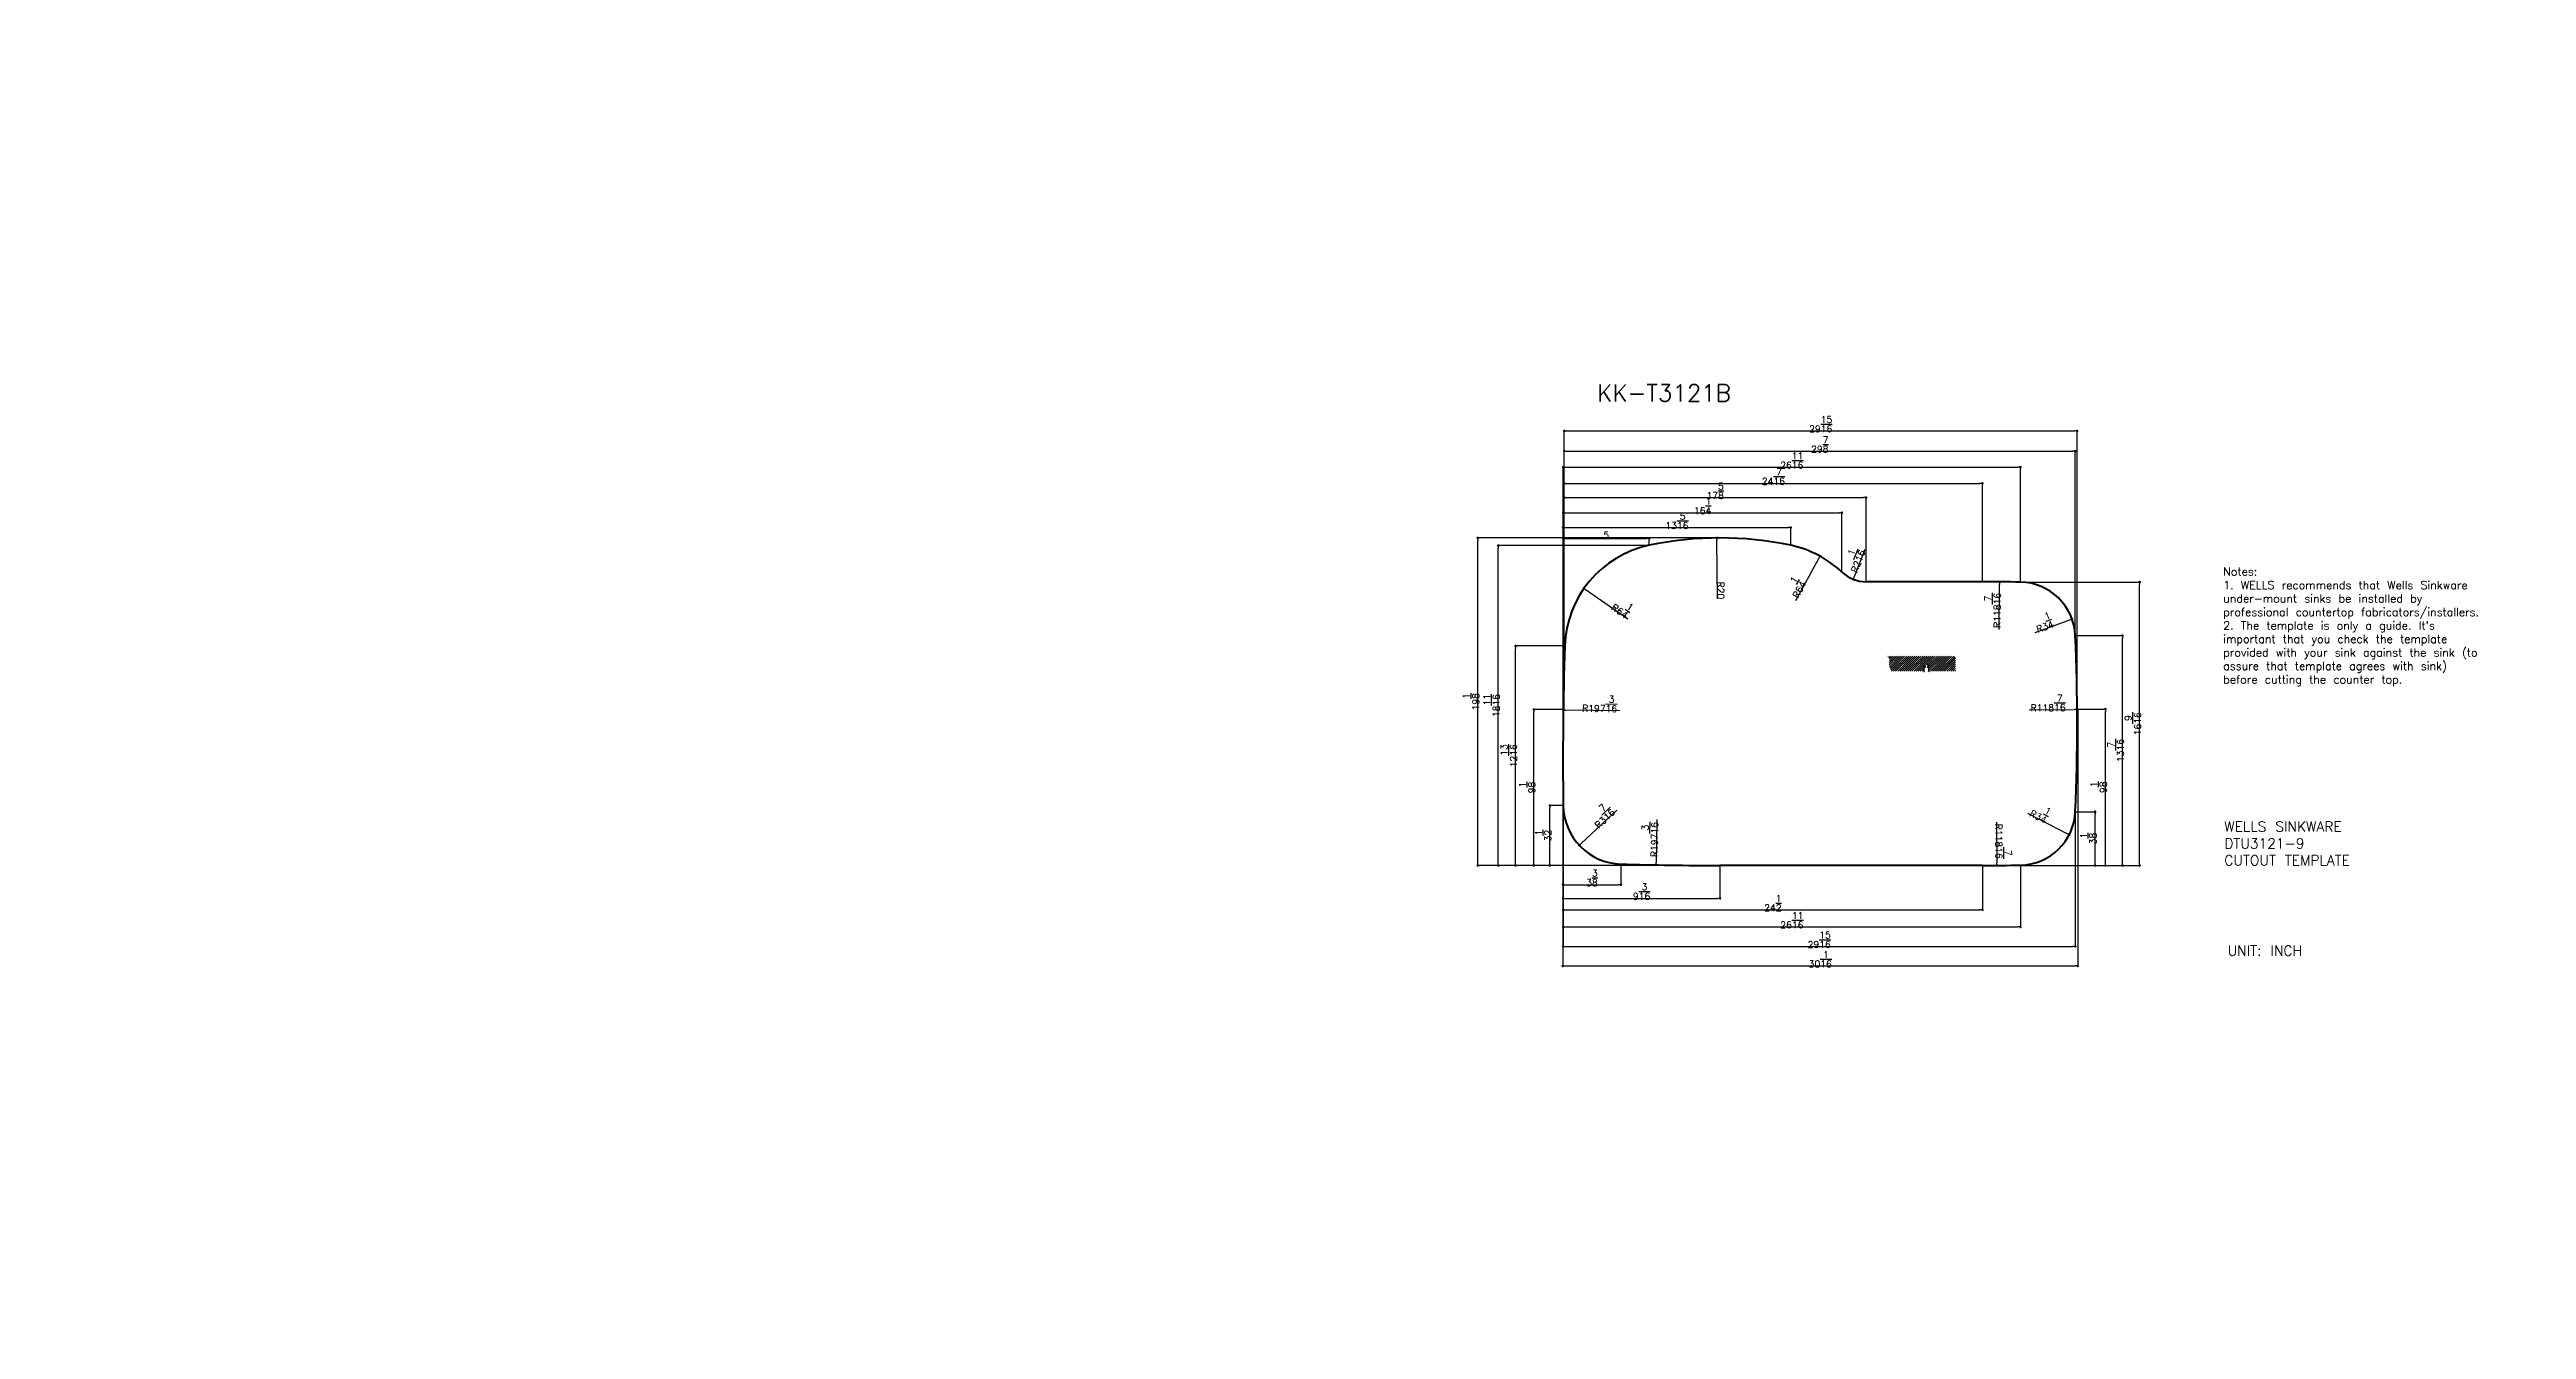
# Model space of a CAD drawing. Header units: millimetres. Extents: x -1427 to 5826, y -2116 to 5479.
# Drawn here: x -1427 to 2247, y -218 to 1681 of the extents above; entities that cross this region are included whole.
import ezdxf

# ---------------------------------------------------------------- set-up
doc = ezdxf.new("R2010")
doc.units = ezdxf.units.MM
doc.linetypes.add('DASHED2', pattern=[9.525, 6.35, -3.175])
doc.layers.add('DESHED', color=190, linetype='DASHED2')
doc.layers.add('DRAW', color=5, linetype='DASHED2')
doc.styles.get("Standard").update_dxf_attribs({"font": 'txt', "bigfont": 'gbcbig.shx'})
doc.dimstyles.new('ISO-25', dxfattribs={"dimtxt": 10, "dimasz": 3.8, "dimexe": 0, "dimexo": 0, "dimgap": 0, "dimtad": 1, "dimdec": 4, "dimlfac": 0.03937, "dimzin": 1, "dimlunit": 5, "dimtxsty": 'Standard', "dimblk": 'DOT', "dimcen": 2.5, "dimclrd": 3, "dimclre": 3, "dimclrt": 2, "dimadec": 0, "dimazin": 0, "dimtfac": 1, "dimtdec": 4, "dimtmove": 0, "dimatfit": 3, "dimfxl": 1, "dimfrac": 1, "dimarcsym": 0})

# ---------------------------------------------------------------- blocks, each defined once
blk = doc.blocks.new('_Dot')
at = {"color": 0, "linetype": 'ByBlock', "lineweight": -2}
blk.add_line((-0.5, 0), (-1, 0), dxfattribs=at)
at = {"color": 0, "linetype": 'ByBlock', "const_width": 0.5}
blk.add_lwpolyline([(-0.25, 0, 1), (0.25, 0, 1)], format="xyb", close=True, dxfattribs=at)
blk = doc.blocks.new('*D13')
at = {"color": 3, "lineweight": -2}
blk.add_line((914.1, 835.8), (851.9, 879.2), dxfattribs=at)
at = {"layer": 'DEFPOINTS', "color": 0}
for p in [(848.7, 881.4), (978.3, 791)]:
    blk.add_point(p, dxfattribs=at)
at = {"color": 3, "lineweight": -2, "xscale": 3.799999999999999, "yscale": 3.799999999999999, "zscale": 3.799999999999999, "rotation": 145.098583706628}
blk.add_blockref('_Dot', (848.7, 881.4), dxfattribs=at)
at = {"color": 2, "insert": (906.1, 853.6), "char_height": 10, "attachment_point": 5, "rotation": 325.0986}
blk.add_mtext('R6\\S1/4;', dxfattribs=at)
blk = doc.blocks.new('*D14')
at = {"color": 3, "lineweight": -2}
blk.add_line((902.1, 700), (822, 701.1), dxfattribs=at)
at = {"layer": 'DEFPOINTS', "color": 0}
for p in [(818.2, 701.1), (5825.7, 630.5)]:
    blk.add_point(p, dxfattribs=at)
at = {"color": 3, "lineweight": -2, "xscale": 3.799999999999999, "yscale": 3.799999999999999, "zscale": 3.799999999999999, "rotation": 179.1923240685918}
blk.add_blockref('_Dot', (818.2, 701.1), dxfattribs=at)
at = {"color": 2, "insert": (872.2, 710.4), "char_height": 10, "attachment_point": 5, "rotation": 359.1923}
blk.add_mtext('R197\\S3/16;', dxfattribs=at)
blk = doc.blocks.new('*D15')
at = {"color": 3, "lineweight": -2}
blk.add_line((1046.9, 866), (1046.1, 952.7), dxfattribs=at)
at = {"layer": 'DEFPOINTS', "color": 0}
for p in [(1046.1, 956.5), (1050.6, 448.5)]:
    blk.add_point(p, dxfattribs=at)
at = {"color": 3, "lineweight": -2, "xscale": 3.799999999999999, "yscale": 3.799999999999999, "zscale": 3.799999999999999, "rotation": 90.51493597169232}
blk.add_blockref('_Dot', (1046.1, 956.5), dxfattribs=at)
at = {"color": 2, "insert": (1051.8, 878.6), "char_height": 10, "attachment_point": 5, "rotation": 270.5149}
blk.add_mtext('R20', dxfattribs=at)
blk = doc.blocks.new('*D16')
at = {"color": 3, "lineweight": -2}
blk.add_line((1163, 863.9), (1197.1, 926.2), dxfattribs=at)
at = {"layer": 'DEFPOINTS', "color": 0}
for p in [(1198.9, 929.5), (1123, 791)]:
    blk.add_point(p, dxfattribs=at)
at = {"color": 3, "lineweight": -2, "xscale": 3.799999999999999, "yscale": 3.799999999999999, "zscale": 3.799999999999999, "rotation": 61.25863799452788}
blk.add_blockref('_Dot', (1198.9, 929.5), dxfattribs=at)
at = {"color": 2, "insert": (1162.2, 883.3), "char_height": 10, "attachment_point": 5, "rotation": 61.2586}
blk.add_mtext('R6\\S1/4;', dxfattribs=at)
blk = doc.blocks.new('*D17')
at = {"color": 3, "lineweight": -2}
blk.add_line((1265.7, 939.4), (1249.8, 898.6), dxfattribs=at)
at = {"layer": 'DEFPOINTS', "color": 0}
for p in [(1267.3, 943.5), (1248.4, 895.1)]:
    blk.add_point(p, dxfattribs=at)
at = {"color": 3, "lineweight": -2, "xscale": 3.799999999999999, "yscale": 3.799999999999999, "zscale": 3.799999999999999, "rotation": 248.7441340223051}
blk.add_blockref('_Dot', (1248.4, 895.1), dxfattribs=at)
at = {"color": 2, "insert": (1249.1, 924.4), "char_height": 10, "attachment_point": 5, "rotation": 68.7441}
blk.add_mtext('R2\\S1/16;', dxfattribs=at)
blk = doc.blocks.new('*D18')
at = {"color": 3, "lineweight": -2}
blk.add_line((1464.7, 820.7), (1465.3, 887.6), dxfattribs=at)
at = {"layer": 'DEFPOINTS', "color": 0}
for p in [(1465.3, 891.4), (1440.1, -2116.5)]:
    blk.add_point(p, dxfattribs=at)
at = {"color": 3, "lineweight": -2, "xscale": 3.799999999999999, "yscale": 3.799999999999999, "zscale": 3.799999999999999, "rotation": 89.5202807121312}
blk.add_blockref('_Dot', (1465.3, 891.4), dxfattribs=at)
at = {"color": 2, "insert": (1454.9, 849.1), "char_height": 10, "attachment_point": 5, "rotation": 89.5203}
blk.add_mtext('R118\\S7/16;', dxfattribs=at)
blk = doc.blocks.new('*D19')
at = {"color": 3, "lineweight": -2}
blk.add_line((1518.1, 816.4), (1569.4, 834.8), dxfattribs=at)
at = {"layer": 'DEFPOINTS', "color": 0}
for p in [(1572.9, 836), (1494.8, 808)]:
    blk.add_point(p, dxfattribs=at)
at = {"color": 3, "lineweight": -2, "xscale": 3.799999999999999, "yscale": 3.799999999999999, "zscale": 3.799999999999999, "rotation": 19.72828709437018}
blk.add_blockref('_Dot', (1572.9, 836), dxfattribs=at)
at = {"color": 2, "insert": (1530.5, 831.4), "char_height": 10, "attachment_point": 5, "rotation": 19.7283}
blk.add_mtext('R3\\S1/4;', dxfattribs=at)
blk = doc.blocks.new('*D20')
at = {"color": 3, "lineweight": -2}
blk.add_line((1509.2, 701.4), (1576.7, 701.9), dxfattribs=at)
at = {"layer": 'DEFPOINTS', "color": 0}
for p in [(1580.5, 701.9), (-1427.4, 681)]:
    blk.add_point(p, dxfattribs=at)
at = {"color": 3, "lineweight": -2, "xscale": 3.799999999999999, "yscale": 3.799999999999999, "zscale": 3.799999999999999, "rotation": 0.3975112834038398}
blk.add_blockref('_Dot', (1580.5, 701.9), dxfattribs=at)
at = {"color": 2, "insert": (1537.4, 711.6), "char_height": 10, "attachment_point": 5, "rotation": 0.3975}
blk.add_mtext('R118\\S7/16;', dxfattribs=at)
blk = doc.blocks.new('*D21')
at = {"color": 3, "lineweight": -2}
blk.add_line((1506.7, 548), (1565.3, 518), dxfattribs=at)
at = {"layer": 'DEFPOINTS', "color": 0}
for p in [(1494.8, 554), (1568.7, 516.2)]:
    blk.add_point(p, dxfattribs=at)
at = {"color": 3, "lineweight": -2, "xscale": 3.799999999999999, "yscale": 3.799999999999999, "zscale": 3.799999999999999, "rotation": 332.9043373053141}
blk.add_blockref('_Dot', (1568.7, 516.2), dxfattribs=at)
at = {"color": 2, "insert": (1526.1, 549.3), "char_height": 10, "attachment_point": 5, "rotation": 332.9043}
blk.add_mtext('R3\\S1/4;', dxfattribs=at)
blk = doc.blocks.new('*D22')
at = {"color": 3, "lineweight": -2}
blk.add_line((1461, 534.9), (1461.5, 474.4), dxfattribs=at)
at = {"layer": 'DEFPOINTS', "color": 0}
for p in [(1440.1, 3478.5), (1461.5, 470.6)]:
    blk.add_point(p, dxfattribs=at)
at = {"color": 3, "lineweight": -2, "xscale": 3.799999999999999, "yscale": 3.799999999999999, "zscale": 3.799999999999999, "rotation": 270.4070407526974}
blk.add_blockref('_Dot', (1461.5, 470.6), dxfattribs=at)
at = {"color": 2, "insert": (1471.2, 506.6), "char_height": 10, "attachment_point": 5, "rotation": 270.407}
blk.add_mtext('R118\\S7/16;', dxfattribs=at)
blk = doc.blocks.new('*D23')
at = {"color": 3, "lineweight": -2}
blk.add_line((897.7, 552.7), (844.7, 503.1), dxfattribs=at)
at = {"layer": 'DEFPOINTS', "color": 0}
for p in [(906.2, 560.7), (842, 500.5)]:
    blk.add_point(p, dxfattribs=at)
at = {"color": 3, "lineweight": -2, "xscale": 3.799999999999999, "yscale": 3.799999999999999, "zscale": 3.799999999999999, "rotation": 223.1550336478814}
blk.add_blockref('_Dot', (842, 500.5), dxfattribs=at)
at = {"color": 2, "insert": (875.1, 545.2), "char_height": 10, "attachment_point": 5, "rotation": 43.155}
blk.add_mtext('R3\\S7/16;', dxfattribs=at)
blk = doc.blocks.new('*D24')
at = {"color": 3, "lineweight": -2}
blk.add_line((957, 539), (955.8, 475.2), dxfattribs=at)
at = {"layer": 'DEFPOINTS', "color": 0}
for p in [(1050.6, 5478.5), (955.8, 471.4)]:
    blk.add_point(p, dxfattribs=at)
at = {"color": 3, "lineweight": -2, "xscale": 3.799999999999999, "yscale": 3.799999999999999, "zscale": 3.799999999999999, "rotation": 268.9146702539007}
blk.add_blockref('_Dot', (955.8, 471.4), dxfattribs=at)
at = {"color": 2, "insert": (946.5, 509.2), "char_height": 10, "attachment_point": 5, "rotation": 88.9147}
blk.add_mtext('R197\\S3/16;', dxfattribs=at)
blk = doc.blocks.new('*D25')
at = {"color": 3, "lineweight": -2}
for p, q in [((818.2, 701.5), (818.2, 955.8)), ((822, 955.8), (941.9, 955.8)), ((945.7, 945.6), (945.7, 955.8))]:
    blk.add_line(p, q, dxfattribs=at)
at = {"layer": 'DEFPOINTS', "color": 0}
for p in [(945.7, 955.8), (945.7, 945.6), (818.2, 701.5)]:
    blk.add_point(p, dxfattribs=at)
at = {"color": 3, "lineweight": -2, "xscale": 3.799999999999999, "yscale": 3.799999999999999, "zscale": 3.799999999999999, "rotation": 180}
blk.add_blockref('_Dot', (818.2, 955.8), dxfattribs=at)
at = {"color": 3, "lineweight": -2, "xscale": 3.799999999999999, "yscale": 3.799999999999999, "zscale": 3.799999999999999}
blk.add_blockref('_Dot', (945.7, 955.8), dxfattribs=at)
at = {"color": 2, "insert": (881.9, 960.8), "char_height": 10, "attachment_point": 5}
blk.add_mtext('5', dxfattribs=at)
blk = doc.blocks.new('*D26')
at = {"color": 3, "lineweight": -2}
for p, q in [((817.8, 701.2), (817.8, 971.8)), ((821.6, 971.8), (1151.8, 971.8)), ((1155.6, 945.6), (1155.6, 971.8))]:
    blk.add_line(p, q, dxfattribs=at)
at = {"layer": 'DEFPOINTS', "color": 0}
for p in [(1155.6, 971.8), (1155.6, 945.6), (817.8, 701.2)]:
    blk.add_point(p, dxfattribs=at)
at = {"color": 3, "lineweight": -2, "xscale": 3.799999999999999, "yscale": 3.799999999999999, "zscale": 3.799999999999999, "rotation": 180}
blk.add_blockref('_Dot', (817.8, 971.8), dxfattribs=at)
at = {"color": 3, "lineweight": -2, "xscale": 3.799999999999999, "yscale": 3.799999999999999, "zscale": 3.799999999999999}
blk.add_blockref('_Dot', (1155.6, 971.8), dxfattribs=at)
at = {"color": 2, "insert": (986.7, 981.8), "char_height": 10, "attachment_point": 5}
blk.add_mtext('13\\S5/16;', dxfattribs=at)
blk = doc.blocks.new('*D27')
at = {"color": 3, "lineweight": -2}
for p, q in [((818.2, 701.5), (818.2, 993.9)), ((822, 993.9), (1227.7, 993.9)), ((1231.5, 905.8), (1231.5, 993.9))]:
    blk.add_line(p, q, dxfattribs=at)
at = {"layer": 'DEFPOINTS', "color": 0}
for p in [(1231.5, 993.9), (1231.5, 905.8), (818.2, 701.5)]:
    blk.add_point(p, dxfattribs=at)
at = {"color": 3, "lineweight": -2, "xscale": 3.799999999999999, "yscale": 3.799999999999999, "zscale": 3.799999999999999, "rotation": 180}
blk.add_blockref('_Dot', (818.2, 993.9), dxfattribs=at)
at = {"color": 3, "lineweight": -2, "xscale": 3.799999999999999, "yscale": 3.799999999999999, "zscale": 3.799999999999999}
blk.add_blockref('_Dot', (1231.5, 993.9), dxfattribs=at)
at = {"color": 2, "insert": (1024.9, 1003.9), "char_height": 10, "attachment_point": 5}
blk.add_mtext('16\\S1/4;', dxfattribs=at)
blk = doc.blocks.new('*D28')
at = {"color": 3, "lineweight": -2}
for p, q in [((819.7, 701.1), (819.7, 1016.3)), ((823.5, 1016.3), (1263.5, 1016.3)), ((1267.3, 891.5), (1267.3, 1016.3))]:
    blk.add_line(p, q, dxfattribs=at)
at = {"layer": 'DEFPOINTS', "color": 0}
for p in [(1267.3, 1016.3), (1267.3, 891.5), (819.7, 701.1)]:
    blk.add_point(p, dxfattribs=at)
at = {"color": 3, "lineweight": -2, "xscale": 3.799999999999999, "yscale": 3.799999999999999, "zscale": 3.799999999999999, "rotation": 180}
blk.add_blockref('_Dot', (819.7, 1016.3), dxfattribs=at)
at = {"color": 3, "lineweight": -2, "xscale": 3.799999999999999, "yscale": 3.799999999999999, "zscale": 3.799999999999999}
blk.add_blockref('_Dot', (1267.3, 1016.3), dxfattribs=at)
at = {"color": 2, "insert": (1043.5, 1026.3), "char_height": 10, "attachment_point": 5}
blk.add_mtext('17\\S5/8;', dxfattribs=at)
blk = doc.blocks.new('*D29')
at = {"color": 3, "lineweight": -2}
for p, q in [((819.7, 701.1), (819.7, 1037.5)), ((823.5, 1037.5), (1436.3, 1037.5)), ((1440.1, 891.5), (1440.1, 1037.5))]:
    blk.add_line(p, q, dxfattribs=at)
at = {"layer": 'DEFPOINTS', "color": 0}
for p in [(1440.1, 1037.5), (1440.1, 891.5), (819.7, 701.1)]:
    blk.add_point(p, dxfattribs=at)
at = {"color": 3, "lineweight": -2, "xscale": 3.799999999999999, "yscale": 3.799999999999999, "zscale": 3.799999999999999, "rotation": 180}
blk.add_blockref('_Dot', (819.7, 1037.5), dxfattribs=at)
at = {"color": 3, "lineweight": -2, "xscale": 3.799999999999999, "yscale": 3.799999999999999, "zscale": 3.799999999999999}
blk.add_blockref('_Dot', (1440.1, 1037.5), dxfattribs=at)
at = {"color": 2, "insert": (1129.9, 1047.5), "char_height": 10, "attachment_point": 5}
blk.add_mtext('24\\S7/16;', dxfattribs=at)
blk = doc.blocks.new('*D30')
at = {"color": 3, "lineweight": -2}
for p, q in [((818, 701.5), (818, 1061.4)), ((821.8, 1061.4), (1492.6, 1061.4)), ((1496.4, 891), (1496.4, 1061.4))]:
    blk.add_line(p, q, dxfattribs=at)
at = {"layer": 'DEFPOINTS', "color": 0}
for p in [(1496.4, 1061.4), (1496.4, 891), (818, 701.5)]:
    blk.add_point(p, dxfattribs=at)
at = {"color": 3, "lineweight": -2, "xscale": 3.799999999999999, "yscale": 3.799999999999999, "zscale": 3.799999999999999, "rotation": 180}
blk.add_blockref('_Dot', (818, 1061.4), dxfattribs=at)
at = {"color": 3, "lineweight": -2, "xscale": 3.799999999999999, "yscale": 3.799999999999999, "zscale": 3.799999999999999}
blk.add_blockref('_Dot', (1496.4, 1061.4), dxfattribs=at)
at = {"color": 2, "insert": (1157.2, 1071.4), "char_height": 10, "attachment_point": 5}
blk.add_mtext('26\\S11/16;', dxfattribs=at)
blk = doc.blocks.new('*D31')
at = {"color": 3, "lineweight": -2}
for p, q in [((819.7, 701.5), (819.7, 1085.2)), ((823.5, 1085.2), (1573.9, 1085.2)), ((1577.7, 811.6), (1577.7, 1085.2))]:
    blk.add_line(p, q, dxfattribs=at)
at = {"layer": 'DEFPOINTS', "color": 0}
for p in [(1577.7, 1085.2), (1577.7, 811.6), (819.7, 701.5)]:
    blk.add_point(p, dxfattribs=at)
at = {"color": 3, "lineweight": -2, "xscale": 3.799999999999999, "yscale": 3.799999999999999, "zscale": 3.799999999999999, "rotation": 180}
blk.add_blockref('_Dot', (819.7, 1085.2), dxfattribs=at)
at = {"color": 3, "lineweight": -2, "xscale": 3.799999999999999, "yscale": 3.799999999999999, "zscale": 3.799999999999999}
blk.add_blockref('_Dot', (1577.7, 1085.2), dxfattribs=at)
at = {"color": 2, "insert": (1198.7, 1095.2), "char_height": 10, "attachment_point": 5}
blk.add_mtext('29\\S7/8;', dxfattribs=at)
blk = doc.blocks.new('*D32')
at = {"color": 3, "lineweight": -2}
for p, q in [((819.7, 701.5), (819.7, 1115.2)), ((823.5, 1115.2), (1576.7, 1115.2)), ((1580.5, 702.3), (1580.5, 1115.2))]:
    blk.add_line(p, q, dxfattribs=at)
at = {"layer": 'DEFPOINTS', "color": 0}
for p in [(1580.5, 1115.2), (819.7, 701.5), (1580.5, 702.3)]:
    blk.add_point(p, dxfattribs=at)
at = {"color": 3, "lineweight": -2, "xscale": 3.799999999999999, "yscale": 3.799999999999999, "zscale": 3.799999999999999, "rotation": 180}
blk.add_blockref('_Dot', (819.7, 1115.2), dxfattribs=at)
at = {"color": 3, "lineweight": -2, "xscale": 3.799999999999999, "yscale": 3.799999999999999, "zscale": 3.799999999999999}
blk.add_blockref('_Dot', (1580.5, 1115.2), dxfattribs=at)
at = {"color": 2, "insert": (1200.1, 1125.2), "char_height": 10, "attachment_point": 5}
blk.add_mtext('29\\S15/16;', dxfattribs=at)
blk = doc.blocks.new('*D33')
at = {"color": 3, "lineweight": -2}
for p, q in [((818.2, 559.4), (798.3, 559.4)), ((798.3, 474.3), (798.3, 555.6)), ((1050.6, 470.5), (798.3, 470.5))]:
    blk.add_line(p, q, dxfattribs=at)
at = {"layer": 'DEFPOINTS', "color": 0}
for p in [(798.3, 559.4), (818.2, 559.4), (1050.6, 470.5)]:
    blk.add_point(p, dxfattribs=at)
at = {"color": 3, "lineweight": -2, "xscale": 3.799999999999999, "yscale": 3.799999999999999, "zscale": 3.799999999999999}
for p, rotation in [((798.3, 559.4), 90), ((798.3, 470.5), 270)]:
    blk.add_blockref('_Dot', p, dxfattribs=dict(at, rotation=rotation))
at = {"color": 2, "insert": (788.3, 515), "char_height": 10, "attachment_point": 5, "rotation": 90}
blk.add_mtext('3\\S1/2;', dxfattribs=at)
blk = doc.blocks.new('*D34')
at = {"color": 3, "lineweight": -2}
for p, q in [((817.8, 701.9), (774.5, 701.9)), ((774.5, 474.3), (774.5, 698.1)), ((1050.6, 470.5), (774.5, 470.5))]:
    blk.add_line(p, q, dxfattribs=at)
at = {"layer": 'DEFPOINTS', "color": 0}
for p in [(774.5, 701.9), (817.8, 701.9), (1050.6, 470.5)]:
    blk.add_point(p, dxfattribs=at)
at = {"color": 3, "lineweight": -2, "xscale": 3.799999999999999, "yscale": 3.799999999999999, "zscale": 3.799999999999999}
for p, rotation in [((774.5, 701.9), 90), ((774.5, 470.5), 270)]:
    blk.add_blockref('_Dot', p, dxfattribs=dict(at, rotation=rotation))
at = {"color": 2, "insert": (764.5, 586.2), "char_height": 10, "attachment_point": 5, "rotation": 90}
blk.add_mtext('9\\S1/8;', dxfattribs=at)
blk = doc.blocks.new('*D35')
at = {"color": 3, "lineweight": -2}
for p, q in [((820.4, 796.2), (747.3, 796.2)), ((747.3, 474.3), (747.3, 792.4)), ((1050.6, 470.5), (747.3, 470.5))]:
    blk.add_line(p, q, dxfattribs=at)
at = {"layer": 'DEFPOINTS', "color": 0}
for p in [(747.3, 796.2), (820.4, 796.2), (1050.6, 470.5)]:
    blk.add_point(p, dxfattribs=at)
at = {"color": 3, "lineweight": -2, "xscale": 3.799999999999999, "yscale": 3.799999999999999, "zscale": 3.799999999999999}
for p, rotation in [((747.3, 796.2), 90), ((747.3, 470.5), 270)]:
    blk.add_blockref('_Dot', p, dxfattribs=dict(at, rotation=rotation))
at = {"color": 2, "insert": (737.3, 633.4), "char_height": 10, "attachment_point": 5, "rotation": 90}
blk.add_mtext('12\\S13/16;', dxfattribs=at)
blk = doc.blocks.new('*D36')
at = {"color": 3, "lineweight": -2}
for p, q in [((943.5, 945.1), (721.8, 945.1)), ((721.8, 474.3), (721.8, 941.3)), ((1050.6, 470.5), (721.8, 470.5))]:
    blk.add_line(p, q, dxfattribs=at)
at = {"layer": 'DEFPOINTS', "color": 0}
for p in [(721.8, 945.1), (943.5, 945.1), (1050.6, 470.5)]:
    blk.add_point(p, dxfattribs=at)
at = {"color": 3, "lineweight": -2, "xscale": 3.799999999999999, "yscale": 3.799999999999999, "zscale": 3.799999999999999}
for p, rotation in [((721.8, 945.1), 90), ((721.8, 470.5), 270)]:
    blk.add_blockref('_Dot', p, dxfattribs=dict(at, rotation=rotation))
at = {"color": 2, "insert": (711.8, 707.8), "char_height": 10, "attachment_point": 5, "rotation": 90}
blk.add_mtext('18\\S11/16;', dxfattribs=at)
blk = doc.blocks.new('*D37')
at = {"color": 3, "lineweight": -2}
for p, q in [((1045.2, 956.5), (691.3, 956.5)), ((691.3, 474.3), (691.3, 952.7)), ((1050.6, 470.5), (691.3, 470.5))]:
    blk.add_line(p, q, dxfattribs=at)
at = {"layer": 'DEFPOINTS', "color": 0}
for p in [(691.3, 956.5), (1045.2, 956.5), (1050.6, 470.5)]:
    blk.add_point(p, dxfattribs=at)
at = {"color": 3, "lineweight": -2, "xscale": 3.799999999999999, "yscale": 3.799999999999999, "zscale": 3.799999999999999}
for p, rotation in [((691.3, 956.5), 90), ((691.3, 470.5), 270)]:
    blk.add_blockref('_Dot', p, dxfattribs=dict(at, rotation=rotation))
at = {"color": 2, "insert": (681.3, 713.5), "char_height": 10, "attachment_point": 5, "rotation": 90}
blk.add_mtext('19\\S1/8;', dxfattribs=at)
blk = doc.blocks.new('*D38')
at = {"color": 3, "lineweight": -2}
for p, q in [((817.8, 701.9), (817.8, 442.1)), ((821.6, 442.1), (899.8, 442.1)), ((903.6, 472.7), (903.6, 442.1))]:
    blk.add_line(p, q, dxfattribs=at)
at = {"layer": 'DEFPOINTS', "color": 0}
for p in [(817.8, 701.9), (903.6, 472.7), (903.6, 442.1)]:
    blk.add_point(p, dxfattribs=at)
at = {"color": 3, "lineweight": -2, "xscale": 3.799999999999999, "yscale": 3.799999999999999, "zscale": 3.799999999999999, "rotation": 180}
blk.add_blockref('_Dot', (817.8, 442.1), dxfattribs=at)
at = {"color": 3, "lineweight": -2, "xscale": 3.799999999999999, "yscale": 3.799999999999999, "zscale": 3.799999999999999}
blk.add_blockref('_Dot', (903.6, 442.1), dxfattribs=at)
at = {"color": 2, "insert": (860.7, 452.1), "char_height": 10, "attachment_point": 5}
blk.add_mtext('3\\S3/8;', dxfattribs=at)
blk = doc.blocks.new('*D39')
at = {"color": 3, "lineweight": -2}
for p, q in [((817.9, 702), (817.9, 421.8)), ((1050.6, 470.5), (1050.6, 421.8)), ((821.7, 421.8), (1046.8, 421.8))]:
    blk.add_line(p, q, dxfattribs=at)
at = {"layer": 'DEFPOINTS', "color": 0}
for p in [(817.9, 702), (1050.6, 470.5), (1050.6, 421.8)]:
    blk.add_point(p, dxfattribs=at)
at = {"color": 3, "lineweight": -2, "xscale": 3.799999999999999, "yscale": 3.799999999999999, "zscale": 3.799999999999999, "rotation": 180}
blk.add_blockref('_Dot', (817.9, 421.8), dxfattribs=at)
at = {"color": 3, "lineweight": -2, "xscale": 3.799999999999999, "yscale": 3.799999999999999, "zscale": 3.799999999999999}
blk.add_blockref('_Dot', (1050.6, 421.8), dxfattribs=at)
at = {"color": 2, "insert": (934.3, 431.8), "char_height": 10, "attachment_point": 5}
blk.add_mtext('9\\S3/16;', dxfattribs=at)
blk = doc.blocks.new('*D40')
at = {"color": 3, "lineweight": -2}
for p, q in [((818.2, 702), (818.2, 404.8)), ((1440.1, 470.5), (1440.1, 404.8)), ((822, 404.8), (1436.3, 404.8))]:
    blk.add_line(p, q, dxfattribs=at)
at = {"layer": 'DEFPOINTS', "color": 0}
for p in [(818.2, 702), (1440.1, 470.5), (1440.1, 404.8)]:
    blk.add_point(p, dxfattribs=at)
at = {"color": 3, "lineweight": -2, "xscale": 3.799999999999999, "yscale": 3.799999999999999, "zscale": 3.799999999999999, "rotation": 180}
blk.add_blockref('_Dot', (818.2, 404.8), dxfattribs=at)
at = {"color": 3, "lineweight": -2, "xscale": 3.799999999999999, "yscale": 3.799999999999999, "zscale": 3.799999999999999}
blk.add_blockref('_Dot', (1440.1, 404.8), dxfattribs=at)
at = {"color": 2, "insert": (1129.1, 414.8), "char_height": 10, "attachment_point": 5}
blk.add_mtext('24\\S1/2;', dxfattribs=at)
blk = doc.blocks.new('*D41')
at = {"color": 3, "lineweight": -2}
for p, q in [((818.2, 700.3), (818.2, 379.4)), ((1496.4, 471.1), (1496.4, 379.4)), ((822, 379.4), (1492.6, 379.4))]:
    blk.add_line(p, q, dxfattribs=at)
at = {"layer": 'DEFPOINTS', "color": 0}
for p in [(818.2, 700.3), (1496.4, 471.1), (1496.4, 379.4)]:
    blk.add_point(p, dxfattribs=at)
at = {"color": 3, "lineweight": -2, "xscale": 3.799999999999999, "yscale": 3.799999999999999, "zscale": 3.799999999999999, "rotation": 180}
blk.add_blockref('_Dot', (818.2, 379.4), dxfattribs=at)
at = {"color": 3, "lineweight": -2, "xscale": 3.799999999999999, "yscale": 3.799999999999999, "zscale": 3.799999999999999}
blk.add_blockref('_Dot', (1496.4, 379.4), dxfattribs=at)
at = {"color": 2, "insert": (1157.3, 389.4), "char_height": 10, "attachment_point": 5}
blk.add_mtext('26\\S11/16;', dxfattribs=at)
blk = doc.blocks.new('*D43')
at = {"color": 3, "lineweight": -2}
for p, q in [((817.9, 702), (817.9, 350.4)), ((1577.7, 550.4), (1577.7, 350.4)), ((821.7, 350.4), (1573.9, 350.4))]:
    blk.add_line(p, q, dxfattribs=at)
at = {"layer": 'DEFPOINTS', "color": 0}
for p in [(817.9, 702), (1577.7, 550.4), (1577.7, 350.4)]:
    blk.add_point(p, dxfattribs=at)
at = {"color": 3, "lineweight": -2, "xscale": 3.799999999999999, "yscale": 3.799999999999999, "zscale": 3.799999999999999, "rotation": 180}
blk.add_blockref('_Dot', (817.9, 350.4), dxfattribs=at)
at = {"color": 3, "lineweight": -2, "xscale": 3.799999999999999, "yscale": 3.799999999999999, "zscale": 3.799999999999999}
blk.add_blockref('_Dot', (1577.7, 350.4), dxfattribs=at)
at = {"color": 2, "insert": (1197.8, 360.4), "char_height": 10, "attachment_point": 5}
blk.add_mtext('29\\S15/16;', dxfattribs=at)
blk = doc.blocks.new('*D44')
at = {"color": 3, "lineweight": -2}
for p, q in [((817.4, 701.5), (817.4, 321.5)), ((1581.4, 701.9), (1581.4, 321.5)), ((821.2, 321.5), (1577.6, 321.5))]:
    blk.add_line(p, q, dxfattribs=at)
at = {"layer": 'DEFPOINTS', "color": 0}
for p in [(817.4, 701.5), (1581.4, 701.9), (1581.4, 321.5)]:
    blk.add_point(p, dxfattribs=at)
at = {"color": 3, "lineweight": -2, "xscale": 3.799999999999999, "yscale": 3.799999999999999, "zscale": 3.799999999999999, "rotation": 180}
blk.add_blockref('_Dot', (817.4, 321.5), dxfattribs=at)
at = {"color": 3, "lineweight": -2, "xscale": 3.799999999999999, "yscale": 3.799999999999999, "zscale": 3.799999999999999}
blk.add_blockref('_Dot', (1581.4, 321.5), dxfattribs=at)
at = {"color": 2, "insert": (1199.4, 331.5), "char_height": 10, "attachment_point": 5}
blk.add_mtext('30\\S1/16;', dxfattribs=at)
blk = doc.blocks.new('*D45')
at = {"color": 3, "lineweight": -2}
for p, q in [((1577.7, 550.4), (1607, 550.4)), ((1607, 474.3), (1607, 546.6)), ((1440.1, 470.5), (1607, 470.5))]:
    blk.add_line(p, q, dxfattribs=at)
at = {"layer": 'DEFPOINTS', "color": 0}
for p in [(1577.7, 550.4), (1607, 550.4), (1440.1, 470.5)]:
    blk.add_point(p, dxfattribs=at)
at = {"color": 3, "lineweight": -2, "xscale": 3.799999999999999, "yscale": 3.799999999999999, "zscale": 3.799999999999999}
for p, rotation in [((1607, 550.4), 90), ((1607, 470.5), 270)]:
    blk.add_blockref('_Dot', p, dxfattribs=dict(at, rotation=rotation))
at = {"color": 2, "insert": (1597, 510.5), "char_height": 10, "attachment_point": 5, "rotation": 90}
blk.add_mtext('3\\S1/8;', dxfattribs=at)
blk = doc.blocks.new('*D46')
at = {"color": 3, "lineweight": -2}
for p, q in [((1581, 702.7), (1622.3, 702.7)), ((1622.3, 474.3), (1622.3, 698.9)), ((1440.1, 470.5), (1622.3, 470.5))]:
    blk.add_line(p, q, dxfattribs=at)
at = {"layer": 'DEFPOINTS', "color": 0}
for p in [(1581, 702.7), (1622.3, 702.7), (1440.1, 470.5)]:
    blk.add_point(p, dxfattribs=at)
at = {"color": 3, "lineweight": -2, "xscale": 3.799999999999999, "yscale": 3.799999999999999, "zscale": 3.799999999999999}
for p, rotation in [((1622.3, 702.7), 90), ((1622.3, 470.5), 270)]:
    blk.add_blockref('_Dot', p, dxfattribs=dict(at, rotation=rotation))
at = {"color": 2, "insert": (1612.3, 586.6), "char_height": 10, "attachment_point": 5, "rotation": 90}
blk.add_mtext('9\\S1/8;', dxfattribs=at)
blk = doc.blocks.new('*D47')
at = {"color": 3, "lineweight": -2}
for p, q in [((1577.7, 811.6), (1647.7, 811.6)), ((1647.7, 474.3), (1647.7, 807.8)), ((1440.1, 470.5), (1647.7, 470.5))]:
    blk.add_line(p, q, dxfattribs=at)
at = {"layer": 'DEFPOINTS', "color": 0}
for p in [(1577.7, 811.6), (1647.7, 811.6), (1440.1, 470.5)]:
    blk.add_point(p, dxfattribs=at)
at = {"color": 3, "lineweight": -2, "xscale": 3.799999999999999, "yscale": 3.799999999999999, "zscale": 3.799999999999999}
for p, rotation in [((1647.7, 811.6), 90), ((1647.7, 470.5), 270)]:
    blk.add_blockref('_Dot', p, dxfattribs=dict(at, rotation=rotation))
at = {"color": 2, "insert": (1637.7, 641.1), "char_height": 10, "attachment_point": 5, "rotation": 90}
blk.add_mtext('13\\S7/16;', dxfattribs=at)
blk = doc.blocks.new('*D48')
at = {"color": 3, "lineweight": -2}
for p, q in [((1496.4, 891), (1673.2, 891)), ((1673.2, 474.3), (1673.2, 887.2)), ((1440.1, 470.5), (1673.2, 470.5))]:
    blk.add_line(p, q, dxfattribs=at)
at = {"layer": 'DEFPOINTS', "color": 0}
for p in [(1496.4, 891), (1673.2, 891), (1440.1, 470.5)]:
    blk.add_point(p, dxfattribs=at)
at = {"color": 3, "lineweight": -2, "xscale": 3.799999999999999, "yscale": 3.799999999999999, "zscale": 3.799999999999999}
for p, rotation in [((1673.2, 891), 90), ((1673.2, 470.5), 270)]:
    blk.add_blockref('_Dot', p, dxfattribs=dict(at, rotation=rotation))
at = {"color": 2, "insert": (1663.2, 680.8), "char_height": 10, "attachment_point": 5, "rotation": 90}
blk.add_mtext('16\\S9/16;', dxfattribs=at)

msp = doc.modelspace()

# ---------------------------------------------------------------- hatches: boundary and pattern name
at = {"linetype": 'ByBlock'}
h = msp.add_hatch(dxfattribs=at)
h.set_pattern_fill('ANSI31', color=1, scale=0.675, style=0)
h.set_pattern_definition([(45, (921.255, 735.6214), (-1.515418, 1.515418), [])])
edge = h.paths.add_edge_path()
edge.add_spline(control_points=[(1299.1873, 781.31922), (1300.26706, 780.22036), (1302.92052, 776.1955), (1300.67953, 766.92394), (1303.54027, 761.18014), (1305.23289, 758.83742)], knot_values=[168.1890314628, 168.1890314628, 168.1890314628, 168.1890314628, 240.3970488653, 404.4385438064, 531.2097876497, 531.2097876497, 531.2097876497, 531.2097876497], degree=3, periodic=0)
edge.add_line((1305.23289, 758.83742), (1353.15376, 758.83742))
edge.add_line((1353.15376, 758.83742), (1353.15376, 768.12481))
edge.add_line((1353.15376, 768.12481), (1360.57876, 768.12481))
edge.add_line((1360.57876, 768.12481), (1360.57876, 758.83742))
edge.add_line((1360.57876, 758.83742), (1400.26581, 758.83742))
edge.add_line((1400.26581, 758.83742), (1400.26581, 777.94422))
edge.add_arc((1396.89081, 777.94422), 3.375, 0, 90)
edge.add_line((1396.89081, 781.31922), (1299.1873, 781.31922))
at = {"layer": 'DESHED', "linetype": 'ByBlock'}
h = msp.add_hatch(dxfattribs=at)
h.set_pattern_fill('ANSI31', color=256, scale=0.135, style=0)
h.set_pattern_definition([(45, (921.2549, 735.62136), (-0.30308364, 0.30308364), [])])
h.paths.add_polyline_path([(1360.57876, 768.12481), (1358.24744, 768.12481), (1358.24744, 767.44981), (1359.90376, 767.44981), (1359.90376, 758.16242), (1359.93047, 758.16242), (1361.25376, 758.16242), (1361.25376, 758.83742), (1360.57876, 758.83742)])
h.paths.add_polyline_path([(1355.47117, 768.12481), (1353.15376, 768.12481), (1353.15376, 758.83742), (1352.47876, 758.83742), (1352.47876, 758.16242), (1353.82876, 758.16242), (1353.82876, 767.44981), (1355.47117, 767.44981)])
h = msp.add_hatch(dxfattribs=at)
h.set_pattern_fill('ANSI31', color=256, scale=0.0675, angle=270, style=0)
h.set_pattern_definition([(315, (921.2549, 735.62136), (0.15154182, 0.15154182), [])])
h.paths.add_polyline_path([(1355.346, 765.9666), (1354.84126, 766.32621), (1355.32483, 766.70696), (1354.84126, 767.08772), (1355.33414, 767.44981), (1353.82876, 767.44981), (1353.82876, 764.46057), (1355.26924, 764.46057), (1355.40952, 764.54934), (1354.84126, 764.90894), (1355.38835, 765.18394), (1354.84126, 765.64931)])
h.paths.add_polyline_path([(1359.90376, 767.44981), (1358.39838, 767.44981), (1358.89126, 767.08772), (1358.4077, 766.70696), (1358.85594, 766.33678), (1358.89126, 766.32621), (1358.38652, 765.9666), (1358.89126, 765.64931), (1358.34418, 765.18394), (1358.89126, 764.90894), (1358.32301, 764.54934), (1358.46329, 764.46057), (1359.90376, 764.46057)])

# ---------------------------------------------------------------- linework, layer by layer
at = {"layer": 'DRAW', "color": 0, "linetype": 'ByBlock', "lineweight": 40}
for p, q in [((1267.277, 883.53382), (1267.277, 883.53382)), ((1267.277, 883.53382), (1267.277, 883.53382)), ((1440.11957, 891.53364), (1267.27701, 891.53382)), ((1440.11957, 470.53446), (1050.61957, 470.53405))]:
    msp.add_line(p, q, dxfattribs=at)
for centre, radius, start, end in [((1050.61956, 448.53405), 508, 78.07088012, 101.92078283), ((978.32387, 790.986), 158, 101.92078283, 178.10425078), ((1122.96508, 790.97547), 158, 46.5911337, 78.07088012), ((1267.27706, 943.53382), 52, 226.5911337, 269.99993952), ((1440.11956, -2116.46595), 3007.99959, 88.92860228, 90.00000001), ((1494.81216, 808.02227), 83, 2.4882654, 88.92860228), ((-1427.42995, 681.03405), 3008, 357.5117346, 2.4882654), ((5825.66934, 630.543), 5008, 178.10425078, 180.81390548), ((906.16574, 560.65513), 88, 180.81390548, 268.31752357), ((1494.81216, 554.04584), 83, 271.07139772, 357.5117346), ((1050.61956, 5478.53405), 5008, 268.31752357, 270.00012095), ((1440.11956, 3478.53405), 3007.99959, 269.99999999, 271.07139772)]:
    msp.add_arc(centre, radius, start, end, dxfattribs=at)

# ---------------------------------------------------------------- texts
at = {"insert": (868.63428, 1184.10365), "char_height": 25, "width": 266.2624765, "attachment_point": 1}
msp.add_mtext('KK-T3121B', dxfattribs=at)
at = {"color": 0, "insert": (1797.21852, 912.58809), "char_height": 6, "width": 420.9917951, "attachment_point": 1}
msp.add_mtext("{\\H2x;\\C4;Notes: \\P1. WELLS recommends that Wells Sinkware under-mount sinks be installed by professional countertop fabricators/installers. \\P2. The template is only a guide. It's important that you check the template provided with your sink against the sink (to assure that template agrees with sink) before cutting the counter top.}", dxfattribs=at)
at = {"color": 102, "char_height": 15, "attachment_point": 1}
for s, insert, width in [('{\\C3;WELLS SINKWARE\\PDTU3121-9\\PCUTOUT TEMPLATE}', (1798.73283, 535.80642), 366.5499471), ('{\\C3;UNIT: }INCH', (1803.75376, 351.75515), 174.7777778)]:
    msp.add_mtext(s, dxfattribs=dict(at, insert=insert, width=width))

# ---------------------------------------------------------------- dimensions: what is measured, and where the dimension line sits
for center, mpoint, picture, middle in [((1050.61956, 5478.53405), (955.76081, 471.43251), '*D24', (956.473, 509.02577)), ((1440.11956, 3478.53405), (1461.48882, 470.61037), '*D22', (1461.23354, 506.5428)), ((1050.61956, 448.53405), (1046.05406, 956.51354), '*D15', (1046.75492, 878.5324)), ((1122.96508, 790.97547), (1198.94042, 929.50976), '*D16', (1170.98328, 878.5324)), ((1267.27706, 943.53382), (1248.42532, 895.07134), '*D17', (1258.43125, 920.79374)), ((978.32387, 790.986), (848.74211, 881.38825), '*D13', (900.38685, 845.35848)), ((1440.11956, -2116.46595), (1465.30429, 891.42821), '*D18', (1464.94941, 849.04447)), ((1494.81216, 808.02227), (1572.9404, 836.03975), '*D19', (1533.8285, 822.01387)), ((-1427.42995, 681.03405), (1580.49765, 701.90303), '*D20', (1537.51845, 701.60484)), ((5825.66934, 630.543), (818.16691, 701.13646), '*D14', (872.09722, 700.37618)), ((906.16574, 560.65513), (841.96924, 500.46535), '*D23', (881.92389, 537.92629)), ((1494.81216, 554.04584), (1568.70269, 516.2412), '*D21', (1521.51546, 540.38362))]:
    dim = msp.add_radius_dim(center=center, mpoint=mpoint, dimstyle='ISO-25')
    dim.commit()
    dim.dimension.update_dxf_attribs({"geometry": picture, "text_midpoint": middle, "dimtype": 164})
for base, p1, p2, picture, middle in [((1580.49503, 1115.19888), (819.66676, 701.51142), (1580.49503, 702.27802), '*D32', (1200.08089, 1115.19888)), ((1577.73391, 1085.19888), (819.66676, 701.51142), (1577.73391, 811.62569), '*D31', (1198.70033, 1085.19888)), ((1496.36412, 1061.44481), (817.98382, 701.46373), (1496.36412, 891.00776), '*D30', (1157.17397, 1061.44481))]:
    dim = msp.add_linear_dim(base=base, p1=p1, p2=p2, dimstyle='ISO-25')
    dim.commit()
    dim.dimension.update_dxf_attribs({"geometry": picture, "text_midpoint": middle, "dimtype": 160})
for base, p1, p2, picture, middle in [((1440.11957, 1037.47803), (819.66676, 701.11532), (1440.11957, 891.53364), '*D29', (1129.89317, 1047.47803)), ((1267.27701, 1016.26247), (819.66676, 701.11532), (1267.27701, 891.53382), '*D28', (1043.47189, 1026.26247)), ((1155.62391, 971.81273), (817.80498, 701.2346), (1155.62391, 945.56331), '*D26', (986.71445, 981.81273)), ((1231.54267, 993.92867), (818.1722, 701.51142), (1231.54267, 905.75747), '*D27', (1024.85743, 1003.92867)), ((945.68754, 955.8401), (818.1722, 701.51142), (945.68754, 945.57859), '*D25', (881.92987, 960.8401)), ((1581.37265, 321.53629), (817.37252, 701.5033), (1581.37265, 701.90349), '*D44', (1199.37259, 331.53629)), ((903.58201, 442.14209), (817.80498, 701.9331), (903.58201, 472.69307), '*D38', (860.6935, 452.14209)), ((1577.73391, 350.38052), (817.89252, 701.96732), (1577.73391, 550.44241), '*D43', (1197.81321, 360.38052)), ((1050.60899, 421.78146), (817.90634, 701.97176), (1050.60899, 470.53405), '*D39', (934.25766, 431.78146)), ((1440.11957, 404.81426), (818.17932, 702.01137), (1440.11957, 470.53446), '*D40', (1129.14945, 414.81426)), ((1496.36412, 379.36346), (818.17932, 700.26155), (1496.36412, 471.06035), '*D41', (1157.27172, 389.36346))]:
    dim = msp.add_linear_dim(base=base, p1=p1, p2=p2, dimstyle='ISO-25')
    dim.commit()
    dim.dimension.update_dxf_attribs({"geometry": picture, "text_midpoint": middle})
for base, p1, p2, picture, middle in [((691.25953, 956.50372), (1050.63014, 470.53405), (1045.17911, 956.50372), '*D37', (681.25953, 713.51889)), ((721.8333, 945.11124), (1050.63014, 470.53405), (943.5473, 945.11124), '*D36', (711.8333, 707.82264)), ((1673.21575, 891.00776), (1440.11973, 470.53446), (1496.36412, 891.00776), '*D48', (1663.21575, 680.77111)), ((1647.74675, 811.62569), (1440.11973, 470.53446), (1577.73391, 811.62569), '*D47', (1637.74675, 641.08008)), ((747.31145, 796.2128), (1050.60899, 470.53405), (820.41035, 796.2128), '*D35', (737.31145, 633.37343)), ((774.48813, 701.9331), (1050.60899, 470.53405), (817.80498, 701.9331), '*D34', (764.48813, 586.23358)), ((1622.2686, 702.65111), (1440.11957, 470.53446), (1580.95153, 702.65111), '*D46', (1612.2686, 586.59278)), ((798.26773, 559.4051), (1050.63013, 470.53405), (818.17462, 559.4051), '*D33', (788.26773, 514.96958)), ((1606.98172, 550.44241), (1440.11956, 470.53446), (1577.73391, 550.44241), '*D45', (1596.98172, 510.48844))]:
    dim = msp.add_linear_dim(base=base, p1=p1, p2=p2, angle=90, dimstyle='ISO-25')
    dim.commit()
    dim.dimension.update_dxf_attribs({"geometry": picture, "text_midpoint": middle})

doc.saveas('drawing.dxf')
